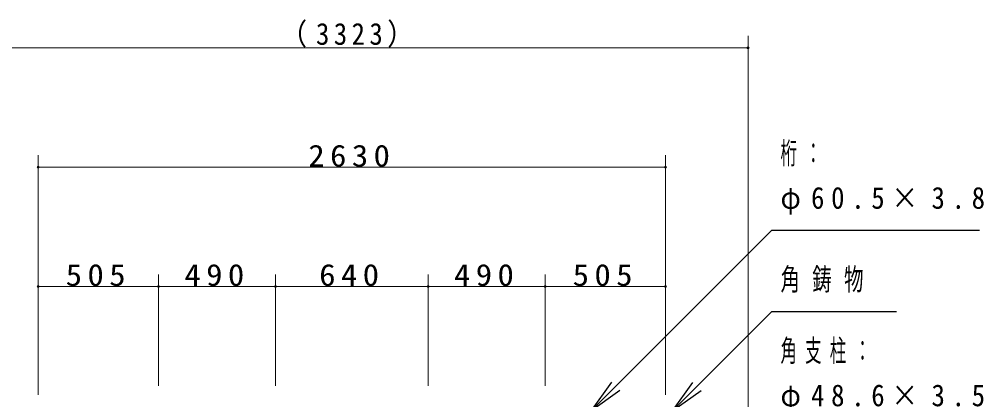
# Model space of a CAD drawing. Units: millimetres at full size. Extents: x -35408 to 50, y -49934 to 13350.
# Drawn here: x -17219 to -13176, y 4930 to 6525 of the extents above; entities that cross this region are included whole.
import ezdxf

# ---------------------------------------------------------------- set-up
doc = ezdxf.new("R2010")
doc.units = ezdxf.units.MM
doc.layers.add('補助', color=2, linetype='Continuous', lineweight=25)
doc.styles.add('ＭＳ ゴシック', font='')
doc.styles.get('ＭＳ ゴシック').set_extended_font_data('MS Gothic')

# ---------------------------------------------------------------- blocks, each defined once
blk = doc.blocks.new('dimension_origin')
at = {"color": 0, "linetype": 'Continuous', "lineweight": -2}
blk.add_circle((0, 0), 1.25, dxfattribs=at)

msp = doc.modelspace()

# ---------------------------------------------------------------- linework, layer by layer
at = {"layer": '補助', "lineweight": 13}
for p, q in [((-14164.325, 3000), (-14164.325, 6454.75)), ((-17487.714, 6404.75), (-14164.325, 6404.75)), ((-17140, 4950), (-17140, 5954.75)), ((-14510, 4950), (-14510, 5954.75)), ((-17140, 5904.75), (-14510, 5904.75)), ((-17140, 4950), (-17140, 5454.75)), ((-16635, 4988.25), (-16635, 5454.75)), ((-16635, 4988.25), (-16635, 5454.75)), ((-16145, 4988.25), (-16145, 5454.75)), ((-16145, 4988.25), (-16145, 5454.75)), ((-15505, 4988.25), (-15505, 5454.75)), ((-15505, 4988.25), (-15505, 5454.75)), ((-15015, 4988.25), (-15015, 5454.75)), ((-15015, 4988.25), (-15015, 5454.75)), ((-14510, 4950), (-14510, 5454.75)), ((-17140, 5404.75), (-16635, 5404.75)), ((-16635, 5404.75), (-16145, 5404.75)), ((-16145, 5404.75), (-15505, 5404.75)), ((-15505, 5404.75), (-15015, 5404.75)), ((-15015, 5404.75), (-14510, 5404.75))]:
    msp.add_line(p, q, dxfattribs=at)
at = {"layer": '補助'}
for p, q in [((-14718.934, 4986.316), (-14064.325, 5640.925)), ((-14064.325, 5640.925), (-14014.325, 5640.925)), ((-14014.325, 5640.925), (-13194.552, 5640.925)), ((-14378.914, 4984.929), (-14064.325, 5299.517)), ((-14064.325, 5299.517), (-14014.325, 5299.517)), ((-14014.325, 5299.517), (-13541.427, 5299.517)), ((-14736.612, 5003.994), (-14825, 4880.25)), ((-14825, 4880.25), (-14718.934, 4986.316)), ((-14396.592, 5002.606), (-14484.98, 4878.863)), ((-14484.98, 4878.863), (-14378.914, 4984.929)), ((-14701.256, 4968.638), (-14825, 4880.25)), ((-14361.236, 4967.251), (-14484.98, 4878.863))]:
    msp.add_line(p, q, dxfattribs=at)

# ---------------------------------------------------------------- block references
at = {"layer": '補助', "lineweight": 13, "xscale": 3.33, "yscale": 3.33, "rotation": 180}
for p in [(-14164.325, 6404.75), (-14510, 5904.75), (-16635, 5404.75), (-16145, 5404.75), (-15505, 5404.75), (-15015, 5404.75), (-14510, 5404.75)]:
    msp.add_blockref('dimension_origin', p, dxfattribs=at)
at = {"layer": '補助', "lineweight": 13, "xscale": 3.33, "yscale": 3.33}
for p in [(-17140, 5904.75), (-17140, 5404.75), (-16635, 5404.75), (-16145, 5404.75), (-15505, 5404.75), (-15015, 5404.75)]:
    msp.add_blockref('dimension_origin', p, dxfattribs=at)

# ---------------------------------------------------------------- texts
at = {"layer": '補助', "char_height": 91.64, "style": 'ＭＳ ゴシック'}
for s, insert, attachment_point in [('\\T1.33;\\W0.9;（3323）', (-15826.02, 6405.75), 8), ('\\T1.33;\\W1.1;2630', (-15825, 5905.75), 8), ('\\T1.5;\\W0.55;桁：', (-14028.075, 6009.675), 1), ('\\T1.5;\\W0.9;φ60.5×3.8', (-14028.075, 5822.175), 1), ('\\T1.33;\\W1.1;505', (-16887.5, 5405.75), 8), ('\\T1.33;\\W1.1;490', (-16390, 5405.75), 8), ('\\T1.33;\\W1.1;640', (-15825, 5405.75), 8), ('\\T1.33;\\W1.1;490', (-15260, 5405.75), 8), ('\\T1.33;\\W1.1;505', (-14762.5, 5405.75), 8), ('\\T1.64;\\W0.65;角鋳物', (-14028.075, 5480.767), 1), ('\\T1.5;\\W0.55;角支柱：', (-14028.075, 5181.763), 1), ('\\T1.5;\\W0.9;φ48.6×3.5', (-14028.075, 4994.263), 1)]:
    msp.add_mtext(s, dxfattribs=dict(at, insert=insert, attachment_point=attachment_point))

doc.saveas('drawing.dxf')
